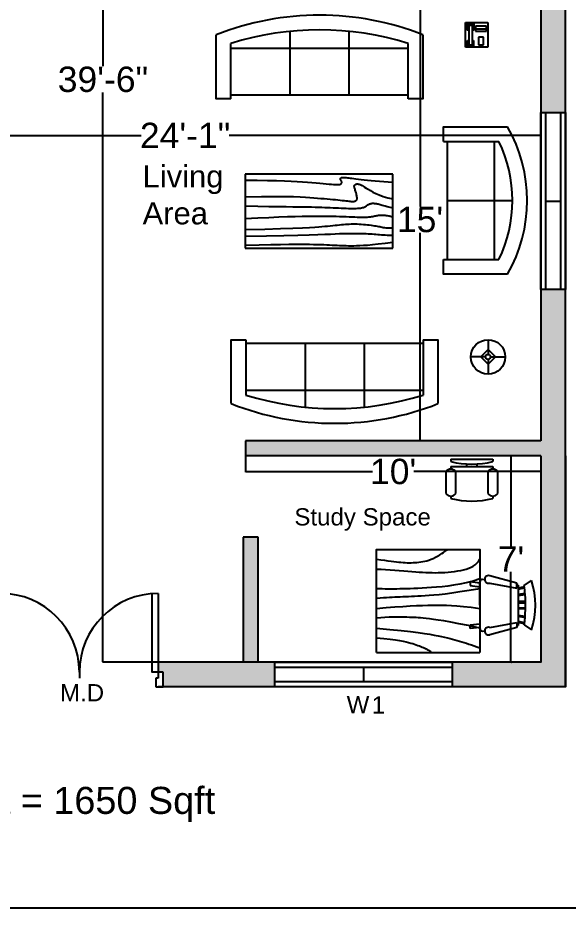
# Model space of a CAD drawing. Header units: inches. Extents: x 902 to 1873, y 899 to 1689.
# Drawn here: x 1276.8 to 1500.4, y 898.6 to 1260.7 of the extents above; entities that cross this region are included whole.
import ezdxf

# ---------------------------------------------------------------- set-up
doc = ezdxf.new("R2010")
doc.units = ezdxf.units.IN
doc.header["$MEASUREMENT"] = 0
for name, color, linetype in [('dim', 121, 'Continuous'), ('Door', 20, 'Continuous'), ('hatchs', 252, 'Continuous'), ('text', 20, 'Continuous'), ('window', 170, 'Continuous')]:
    doc.layers.add(name, color=color, linetype=linetype)
doc.styles.get("Standard").update_dxf_attribs({"font": 'arial.ttf'})
doc.dimstyles.get("Standard").update_dxf_attribs({"dimtxt": 10.320312, "dimasz": 0.18, "dimexe": 0.18, "dimexo": 0.0625, "dimgap": 0.09, "dimtad": 0, "dimtih": 1, "dimtoh": 1, "dimdec": 4, "dimzin": 0, "dimdsep": 46, "dimlunit": 4, "dimtxsty": 'Standard', "dimcen": 0.09, "dimclre": 3, "dimclrt": 6, "dimadec": 0, "dimazin": 0, "dimtfac": 1, "dimtdec": 4, "dimtofl": 0, "dimtmove": 0, "dimatfit": 3, "dimfxl": 1, "dimtolj": 1, "dimtzin": 0, "dimarcsym": 0})

# ---------------------------------------------------------------- blocks, each defined once
blk = doc.blocks.new('Door 2')
at = {"layer": 'Door'}
for p, q in [((112.49, -44.53), (112.49, -38.53)), ((112.49, -38.53), (114.49, -38.53)), ((114.49, -38.53), (114.49, -41.03)), ((146.49, -38.53), (146.49, -41.03)), ((146.49, -38.53), (146.49, -41.03)), ((180.49, -38.53), (178.49, -38.53)), ((178.49, -38.53), (178.49, -41.03)), ((180.49, -44.53), (180.49, -38.53)), ((114.49, -41.03), (115.49, -41.03)), ((115.49, -41.03), (115.49, -44.53)), ((178.49, -41.03), (177.49, -41.03)), ((177.49, -41.03), (177.49, -44.53)), ((115.49, -44.53), (112.49, -44.53)), ((115.49, -44.53), (112.49, -44.53)), ((177.49, -44.53), (180.49, -44.53)), ((177.49, -44.53), (180.49, -44.53))]:
    blk.add_line(p, q, dxfattribs=at)
for points in [[(114.49, -6.53), (114.49, -38.53), (116.99, -38.53), (116.99, -6.62)], [(178.49, -6.53), (178.49, -38.53), (175.99, -38.53), (175.99, -6.62)]]:
    blk.add_lwpolyline(points, dxfattribs=at)
for centre, start, end in [((114.49, -38.53), 0, 90), ((178.49, -38.53), 90, 180)]:
    blk.add_arc(centre, 32, start, end, dxfattribs=at)
blk = doc.blocks.new('windoe')
at = {"layer": 'window'}
for p, q in [((306.82, -71.4), (378.82, -71.4)), ((306.82, -81.4), (306.82, -71.4)), ((378.82, -71.4), (378.82, -81.4)), ((306.82, -73.4), (378.82, -73.4)), ((342.82, -73.4), (342.82, -79.4)), ((378.82, -79.4), (306.82, -79.4)), ((378.82, -81.4), (306.82, -81.4))]:
    blk.add_line(p, q, dxfattribs=at)
blk = doc.blocks.new('Sofa - Roundback Loveseat 5 ft.')
at = {"linetype": 'Continuous'}
for p, q in [((0, -32.44198), (0, -5.99998)), ((-24, -33.99998), (-24, -11.46958)), ((-23.9998, -13.38178), (23.99986, -13.38178)), ((24.00004, -33.99998), (24.00004, -11.46958)), ((-24, -32.44198), (24.00004, -32.44198))]:
    blk.add_line(p, q, dxfattribs=at)
for points in [[(-24, -33.99998), (-30, -33.99998), (-30, -7.99998)], [(30.00004, -7.99998), (30.00004, -33.99998), (24.00004, -33.99998)]]:
    blk.add_lwpolyline(points, dxfattribs=at)
for centre, radius, start, end in [((0, -60.24998), 60.24998, 60.13715, 119.8628), ((0, -61.38438), 55.38444, 64.32083, 115.6792)]:
    blk.add_arc(centre, radius, start, end, dxfattribs=at)
blk = doc.blocks.new('Sofa - Roundback 7 ft.')
at = {"linetype": 'Continuous'}
for p, q in [((-12.00002, -32.4421), (-12.00003, -6.5971)), ((11.99997, -32.4421), (11.99998, -6.5971)), ((-36.000027, -34), (-36.000027, -11.4696)), ((-35.999844, -13.3819), (35.9998, -13.3819)), ((35.99998, -34), (35.99998, -11.4696)), ((-36.000027, -32.4421), (35.99998, -32.4421))]:
    blk.add_line(p, q, dxfattribs=at)
for points in [[(-36.000027, -34), (-42.000027, -34), (-42.000027, -8)], [(41.99998, -8), (41.99998, -34), (35.99998, -34)]]:
    blk.add_lwpolyline(points, dxfattribs=at)
for centre, radius, start, end in [((0, -114.25), 114.25, 68.43141, 111.5686), ((-0.00001, -127.1968), 121.1968, 72.72033, 107.2797)]:
    blk.add_arc(centre, radius, start, end, dxfattribs=at)
blk = doc.blocks.new('Table - Rectangular Woodgrain 60 x 30 in.')
at = {"linetype": 'Continuous'}
for p, q in [((0, 0), (0, -30)), ((60, 0), (0, 0)), ((60, -30), (60, 0)), ((0, -30), (60, -30))]:
    blk.add_line(p, q, dxfattribs=at)
for points in [[(0, -2.4), (4.8155, -2.418), (9.0302, -2.4688), (12.709, -2.5477), (15.9167, -2.65), (18.7181, -2.7711), (21.1781, -2.9063), (23.3616, -3.0508), (25.3333, -3.2), (27.1477, -3.3495), (28.8172, -3.4958), (30.3437, -3.636), (31.7291, -3.7667), (32.9756, -3.8849), (34.0849, -3.9875), (35.059, -4.0714), (35.9, -4.1334), (36.6114, -4.1711), (37.2041, -4.1854), (37.6906, -4.1779), (38.0833, -4.15), (38.3948, -4.1034), (38.6375, -4.0396), (38.8239, -3.9602), (38.9666, -3.8667), (39.0764, -3.7608), (39.1573, -3.6448), (39.2116, -3.521), (39.2416, -3.3917), (39.2498, -3.2593), (39.2385, -3.1261), (39.21, -2.9944), (39.1666, -2.8667), (39.111, -2.7447), (39.0468, -2.6281), (38.978, -2.5163), (38.9083, -2.4083), (38.8418, -2.3035), (38.7823, -2.201), (38.7337, -2.1001), (38.7, -2), (38.6844, -1.9003), (38.6875, -1.8021), (38.7094, -1.707), (38.75, -1.6167), (38.8094, -1.5326), (38.8875, -1.4563), (38.9844, -1.3893), (39.1, -1.3333), (39.2351, -1.2896), (39.3937, -1.2583), (39.5804, -1.2396), (39.8, -1.2333), (40.057, -1.2396), (40.3562, -1.2583), (40.7023, -1.2896), (41.1, -1.3333), (41.5547, -1.3895), (42.0755, -1.4573), (42.6721, -1.5361), (43.3542, -1.625), (44.1316, -1.7233), (45.014, -1.8302), (46.0114, -1.9449), (47.1333, -2.0667), (48.3862, -2.1947), (49.7625, -2.3281), (51.2513, -2.4663), (52.8416, -2.6083), (54.5226, -2.7535), (56.2833, -2.9011), (58.1127, -3.0501), (60, -3.2)], [(0, -9.2), (6.5759, -9.0858), (11.9385, -9.0365), (16.2527, -9.0418), (19.6833, -9.0917), (22.3952, -9.1759), (24.5531, -9.2844), (26.322, -9.4069), (27.8666, -9.5333), (29.3241, -9.6553), (30.7203, -9.7719), (32.0532, -9.8837), (33.3208, -9.9917), (34.5213, -10.0965), (35.6526, -10.199), (36.7128, -10.2999), (37.7, -10.4), (38.6129, -10.4996), (39.4531, -10.5969), (40.223, -10.6895), (40.925, -10.775), (41.5613, -10.8512), (42.1344, -10.9156), (42.6465, -10.966), (43.1, -11), (43.4976, -11.0158), (43.8437, -11.0136), (44.143, -10.9942), (44.4, -10.9583), (44.6195, -10.9069), (44.8062, -10.8406), (44.9648, -10.7603), (45.1, -10.6667), (45.2155, -10.5598), (45.3114, -10.4365), (45.3871, -10.2929), (45.4416, -10.125), (45.4743, -9.929), (45.4844, -9.7011), (45.4709, -9.4371), (45.4333, -9.1333), (45.3716, -8.7883), (45.2896, -8.4104), (45.1919, -8.0107), (45.0833, -7.6), (44.9685, -7.1893), (44.8521, -6.7896), (44.7388, -6.4117), (44.6333, -6.0667), (44.54, -5.7628), (44.4614, -5.4979), (44.4001, -5.2675), (44.3583, -5.0667), (44.3384, -4.8909), (44.3427, -4.7354), (44.3736, -4.5956), (44.4333, -4.4667), (44.5236, -4.3453), (44.6427, -4.2333), (44.7884, -4.1339), (44.9583, -4.05), (45.1501, -3.9849), (45.3614, -3.9417), (45.59, -3.9234), (45.8333, -3.9333), (46.0915, -3.9749), (46.3734, -4.0531), (46.6906, -4.1736), (47.0542, -4.3417), (47.4756, -4.5629), (47.9661, -4.8427), (48.5372, -5.1866), (49.2, -5.6), (49.9676, -6.0844), (50.8594, -6.625), (51.8965, -7.2031), (53.1, -7.8), (54.491, -8.3969), (56.0906, -8.975), (57.9199, -9.5156), (60, -10)], [(0, -12.8), (5.1847, -12.9322), (9.6213, -13.0323), (13.3963, -13.1059), (16.5958, -13.1583), (19.3063, -13.1952), (21.614, -13.2219), (23.6054, -13.2439), (25.3666, -13.2667), (26.9728, -13.2947), (28.4531, -13.3281), (29.8256, -13.3663), (31.1083, -13.4083), (32.3191, -13.4535), (33.476, -13.501), (34.597, -13.5501), (35.7, -13.6), (36.7984, -13.6497), (37.8875, -13.6979), (38.9578, -13.743), (40, -13.7833), (41.0047, -13.8174), (41.9625, -13.8438), (42.864, -13.8607), (43.7, -13.8667), (44.4631, -13.8604), (45.1552, -13.8417), (45.7801, -13.8104), (46.3416, -13.7667), (46.8439, -13.7104), (47.2906, -13.6417), (47.6858, -13.5604), (48.0333, -13.4667), (48.3375, -13.3608), (48.6042, -13.2448), (48.8396, -13.121), (49.05, -12.9917), (49.2417, -12.8593), (49.4208, -12.7261), (49.5937, -12.5944), (49.7667, -12.4667), (49.9452, -12.3451), (50.1323, -12.2313), (50.3303, -12.1268), (50.5416, -12.0333), (50.7686, -11.9524), (51.0135, -11.8854), (51.2788, -11.8341), (51.5666, -11.8), (51.8785, -11.7843), (52.2116, -11.7865), (52.562, -11.8059), (52.926, -11.8417), (53.2998, -11.8931), (53.6795, -11.9594), (54.0614, -12.0397), (54.4416, -12.1333), (54.8223, -12.2401), (55.2293, -12.3625), (55.6942, -12.5037), (56.2489, -12.6667), (56.9251, -12.8547), (57.7545, -13.0708), (58.7689, -13.3182), (60, -13.6)], [(0, -18), (5.124, -17.7273), (9.6609, -17.5057), (13.6705, -17.3303), (17.2125, -17.1958), (20.3467, -17.0973), (23.1328, -17.0297), (25.6307, -16.9878), (27.9, -16.9667), (29.9928, -16.9617), (31.9302, -16.9703), (33.7254, -16.9907), (35.3917, -17.0208), (36.9423, -17.0588), (38.3906, -17.1026), (39.7499, -17.1503), (41.0333, -17.2), (42.2519, -17.2496), (43.4073, -17.2969), (44.4986, -17.3395), (45.525, -17.375), (46.4858, -17.4012), (47.3802, -17.4156), (48.2074, -17.416), (48.9667, -17.4), (49.6583, -17.3662), (50.2872, -17.3167), (50.8595, -17.2547), (51.3812, -17.1833), (51.8584, -17.1057), (52.2971, -17.025), (52.7034, -16.9443), (53.0833, -16.8667), (53.443, -16.7951), (53.789, -16.7313), (54.128, -16.6768), (54.4666, -16.6334), (54.8115, -16.6024), (55.1693, -16.5854), (55.5465, -16.5841), (55.95, -16.6), (56.3828, -16.6337), (56.8346, -16.6823), (57.2915, -16.7418), (57.7396, -16.8084), (58.165, -16.878), (58.5539, -16.9469), (58.8924, -17.0111), (59.1666, -17.0667), (59.3679, -17.1107), (59.5078, -17.1438), (59.6032, -17.1675), (59.6708, -17.1833), (59.7275, -17.193), (59.7901, -17.1979), (59.8753, -17.1998), (60, -17.2)], [(0, -22.4), (8.0098, -22.2501), (14.4094, -22.1011), (19.4168, -21.9535), (23.25, -21.8083), (26.1269, -21.6663), (28.2656, -21.5281), (29.884, -21.3947), (31.2, -21.2667), (32.3967, -21.1448), (33.5172, -21.0292), (34.5697, -20.9198), (35.5625, -20.8167), (36.5037, -20.7198), (37.4015, -20.6292), (38.2642, -20.5448), (39.1, -20.4667), (39.9164, -20.3951), (40.7187, -20.3313), (41.5117, -20.2768), (42.3, -20.2333), (43.0883, -20.2024), (43.8812, -20.1854), (44.6836, -20.1841), (45.5, -20.2), (46.3328, -20.234), (47.1747, -20.2844), (48.0163, -20.3488), (48.8479, -20.425), (49.66, -20.5106), (50.4429, -20.6031), (51.1872, -20.7004), (51.8833, -20.8), (52.5246, -20.8999), (53.1166, -20.9995), (53.6681, -21.0983), (54.1875, -21.1958), (54.6834, -21.2919), (55.1646, -21.3859), (55.6394, -21.4777), (56.1167, -21.5667), (56.6028, -21.6515), (57.0961, -21.7266), (57.5929, -21.7852), (58.0896, -21.8208), (58.5823, -21.8268), (59.0674, -21.7964), (59.5412, -21.723), (60, -21.6)], [(0, -25.2), (8.6355, -25.0504), (15.7026, -24.9031), (21.4049, -24.7606), (25.9458, -24.625), (29.529, -24.4988), (32.3578, -24.3844), (34.6359, -24.284), (36.5667, -24.2), (38.3213, -24.1341), (39.9417, -24.0854), (41.437, -24.0523), (42.8167, -24.0333), (44.0901, -24.0268), (45.2667, -24.0313), (46.3557, -24.0451), (47.3667, -24.0667), (48.309, -24.0947), (49.1928, -24.1287), (50.0284, -24.168), (50.826, -24.2125), (51.5959, -24.2617), (52.3483, -24.3151), (53.0935, -24.3725), (53.8417, -24.4334), (54.6009, -24.497), (55.3699, -24.561), (56.1454, -24.6226), (56.9239, -24.6792), (57.7021, -24.7279), (58.4764, -24.7662), (59.2435, -24.7911), (60, -24.8)], [(0, -28.8), (5.6867, -28.6681), (10.45, -28.5698), (14.407, -28.5012), (17.675, -28.4584), (20.3711, -28.4374), (22.6125, -28.4344), (24.5164, -28.4455), (26.2, -28.4667), (27.762, -28.4947), (29.2276, -28.5281), (30.6033, -28.5663), (31.8958, -28.6084), (33.1118, -28.6535), (34.2578, -28.7011), (35.3405, -28.7501), (36.3666, -28.8), (37.3443, -28.8497), (38.288, -28.8974), (39.2137, -28.9412), (40.1375, -28.9792), (41.0753, -29.0093), (42.0432, -29.0297), (43.0572, -29.0384), (44.1333, -29.0333), (45.2936, -29.0114), (46.5843, -28.9641), (48.0579, -28.8816), (49.7666, -28.7542), (51.7629, -28.5721), (54.0989, -28.3255), (56.8272, -28.0048), (60, -27.6)]]:
    blk.add_lwpolyline(points, dxfattribs=at)
blk = doc.blocks.new('Lamp - Table')
at = {"linetype": 'Continuous'}
for p, q in [((0, 7), (0, 1)), ((-1, 0), (-7, 0)), ((0, 3), (-3, 0)), ((-3, 0), (0, -3)), ((3, 0), (0, 3)), ((0, -3), (3, 0)), ((1, 0), (7, 0)), ((0, -1), (0, -7))]:
    blk.add_line(p, q, dxfattribs=at)
for radius in [7, 1]:
    blk.add_circle((0, 0), radius, dxfattribs=at)
blk = doc.blocks.new('Chair - Rocking')
at = {"linetype": 'Continuous'}
for p, q in [((-8, -4.5), (-10, -1.5)), ((8, -4.5), (10, -1.5)), ((-8.23428, -6.99939), (-8.3093, -7.47958)), ((-8.23041, -7), (8.23915, -7)), ((-7.5, -4.5), (-7, -7)), ((-6.5, -7), (-7.02225, -4.43)), ((-4.5, -7), (-4.96674, -4.19951)), ((-4, -7), (-4.40532, -4.16272)), ((-1.5, -4.05012), (-1.5, -7)), ((-1, -7), (-1, -4.05012)), ((1, -7), (1, -4.04655)), ((1.5, -4.05012), (1.5, -7)), ((4, -7), (4.40187, -4.18694)), ((4.5, -7), (4.96761, -4.19437)), ((6.5, -7), (7, -4.4057)), ((7.5, -4.5), (7, -7)), ((8.31071, -7.48854), (8.23449, -7.00073)), ((-9, -7.5), (-12, -18.49999)), ((-7, -7.5), (-9, -7.5)), ((-9, -18.49999), (-7, -7.5)), ((7, -7.5), (9, -7.5)), ((9, -18.49999), (7, -7.5)), ((9, -7.5), (12, -18.49999)), ((-10.36644, -20.64523), (-10.5, -21.49999)), ((10.5, -21.49999), (10.3575, -20.58798)), ((-9, -22.49999), (-9.5, -26.49999)), ((0, -22.49999), (-9.5, -22.49999)), ((-8, -26.49999), (-7.5, -22.49999)), ((0, -22.49999), (9.5, -22.49999)), ((8, -26.49999), (7.5, -22.49999)), ((9, -22.49999), (9.5, -26.49999)), ((-9.5, -26.49999), (-8, -26.49999)), ((9.5, -26.49999), (8, -26.49999))]:
    blk.add_line(p, q, dxfattribs=at)
for centre, radius, start, end in [((0, -34.08333), 34.08333, 72.93847, 107.0615), ((0, -68.25004), 64.25, 93.92211, 97.15267), ((0, -68.25004), 64.25, 82.84733, 93.92211), ((-10.5, -18.99999), 1.58114, 161.5651, 18.43495), ((-9.5, -21.49999), 1, 180, 270), ((10.5, -18.99999), 1.58114, 161.5651, 18.43495), ((9.5, -21.49999), 1, 270, 0)]:
    blk.add_arc(centre, radius, start, end, dxfattribs=at)
blk = doc.blocks.new('Table - Square Woodgrain 42 x 42 in.')
at = {"linetype": 'Continuous'}
blk.add_line((0, -42), (42, -42), dxfattribs=at)
for points in [[(0, -4), (1.704, -4.2172), (3.2358, -4.4188), (4.615, -4.604), (5.8615, -4.7721), (6.9951, -4.9224), (8.0357, -5.0541), (9.0031, -5.1667), (9.9171, -5.2594), (10.7951, -5.3316), (11.6445, -5.3836), (12.4702, -5.4157), (13.277, -5.4283), (14.0698, -5.4217), (14.8535, -5.3964), (15.6331, -5.3526), (16.4133, -5.2908), (17.1986, -5.2103), (17.9913, -5.1062), (18.793, -4.9727), (19.6056, -4.8038), (20.4307, -4.5937), (21.2701, -4.3365), (22.1256, -4.0262), (22.9989, -3.6571), (23.888, -3.2272), (24.7756, -2.7516), (25.6408, -2.2491), (26.4624, -1.7387), (27.2195, -1.2395), (27.891, -0.7703), (28.456, -0.3501), (28.8934, 0.002)], [(0, -42), (0, 0), (42, 0), (42, -42)], [(0, -8), (1.8203, -8.1001), (3.6741, -8.2149), (5.5411, -8.3408), (7.4011, -8.4741), (9.2339, -8.6112), (11.0193, -8.7484), (12.7371, -8.8821), (14.3671, -9.0086), (15.8954, -9.1246), (17.3337, -9.2278), (18.6997, -9.3159), (20.0116, -9.387), (21.2871, -9.4389), (22.5442, -9.4696), (23.8008, -9.477), (25.0749, -9.459), (26.3791, -9.4137), (27.7049, -9.3403), (29.0383, -9.2382), (30.3655, -9.1068), (31.6728, -8.9455), (32.9461, -8.7535), (34.1717, -8.5304), (35.3358, -8.2756), (36.4268, -7.9863), (37.443, -7.6521), (38.3849, -7.2603), (39.253, -6.7986), (40.048, -6.2542), (40.7705, -5.6147), (41.421, -4.8674), (42, -4)], [(42, -12), (39.1784, -12.8621), (36.4519, -13.5654), (33.8246, -14.1294), (31.3004, -14.5731), (28.8832, -14.9161), (26.577, -15.1775), (24.3858, -15.3768), (22.3136, -15.5332), (20.3622, -15.6632), (18.5254, -15.7718), (16.7947, -15.8612), (15.1618, -15.9338), (13.6183, -15.9916), (12.1558, -16.0369), (10.7659, -16.0718), (9.4403, -16.0987), (8.1703, -16.1191), (6.9461, -16.1325), (5.7577, -16.1377), (4.595, -16.1335), (3.4479, -16.1188), (2.3064, -16.0924), (1.1604, -16.0532), (0, -16)], [(42, -16), (37.6529, -16.7365), (33.8802, -17.329), (30.6179, -17.7961), (27.8015, -18.1561), (25.3668, -18.4275), (23.2497, -18.6288), (21.3859, -18.7785), (19.7111, -18.8949), (18.1693, -18.9939), (16.7375, -19.0795), (15.401, -19.1534), (14.1449, -19.217), (12.9544, -19.2717), (11.8148, -19.3191), (10.7113, -19.3606), (9.6291, -19.3976), (8.5534, -19.4323), (7.47, -19.4689), (6.3643, -19.5122), (5.222, -19.5672), (4.0288, -19.6386), (2.7703, -19.7313), (1.4321, -19.8501), (0, -20)], [(0, -24), (3.9243, -23.6805), (7.4766, -23.4138), (10.6891, -23.1954), (13.5943, -23.0205), (16.2247, -22.8847), (18.6125, -22.7832), (20.7903, -22.7116), (22.7903, -22.6651), (24.6563, -22.642), (26.4764, -22.6507), (28.35, -22.7024), (30.3766, -22.8084), (32.6555, -22.98), (35.2861, -23.2283), (38.3678, -23.5645), (42, -24)], [(42, -32), (37.392, -31.017), (33.4585, -30.2231), (30.1291, -29.5949), (27.3334, -29.109), (25.0009, -28.742), (23.0612, -28.4707), (21.4439, -28.2716), (20.0786, -28.1215), (18.8998, -28.0002), (17.8609, -27.9014), (16.9206, -27.8219), (16.0371, -27.7588), (15.1691, -27.709), (14.2748, -27.6693), (13.3128, -27.6368), (12.2415, -27.6083), (11.0295, -27.5824), (9.6867, -27.5643), (8.233, -27.5608), (6.6884, -27.5787), (5.0728, -27.6248), (3.4062, -27.7058), (1.7086, -27.8286), (0, -28)], [(0, -32), (5.4026, -32.5358), (9.9494, -33.019), (13.7424, -33.4553), (16.8834, -33.8505), (19.4743, -34.2106), (21.6171, -34.5413), (23.4136, -34.8486), (24.9657, -35.1382), (26.3614, -35.4156), (27.6332, -35.6841), (28.7995, -35.9467), (29.8788, -36.2064), (30.8897, -36.4661), (31.8507, -36.7288), (32.7802, -36.9973), (33.6968, -37.2747), (34.6175, -37.5635), (35.5531, -37.8651), (36.5128, -38.1805), (37.506, -38.5108), (38.5421, -38.8568), (39.6302, -39.2197), (40.7797, -39.6004), (42, -40)], [(0, -36), (3.0098, -36.2857), (5.5354, -36.5643), (7.6368, -36.8359), (9.374, -37.1009), (10.807, -37.3597), (11.9957, -37.6126), (13.0002, -37.8599), (13.8804, -38.102), (14.6874, -38.3393), (15.4365, -38.5729), (16.1338, -38.8041), (16.7858, -39.0341), (17.3987, -39.264), (17.9787, -39.4952), (18.5322, -39.7288), (19.0655, -39.9662), (19.5832, -40.2081), (20.0842, -40.4544), (20.5657, -40.7046), (21.0249, -40.9581), (21.459, -41.2144), (21.8653, -41.4731), (22.2409, -41.7335), (22.5831, -41.9951)]]:
    blk.add_lwpolyline(points, dxfattribs=at)
blk = doc.blocks.new('*D44')
at = {"layer": 'Defpoints', "color": 0, "transparency": 16777216}
for p in [(1489.31, 1212.84), (1200.31, 1208.61), (1489.31, 1208.61)]:
    blk.add_point(p, dxfattribs=at)
at = {"layer": 'hatchs', "color": 3, "lineweight": -2, "transparency": 16777216}
for p, q in [((1200.31, 1208.67), (1200.31, 1213.02)), ((1489.31, 1208.67), (1489.31, 1213.02))]:
    blk.add_line(p, q, dxfattribs=at)
at = {"layer": 'hatchs', "color": 0, "lineweight": -2, "transparency": 16777216}
for p, q in [((1200.49, 1212.84), (1326.91, 1212.84)), ((1489.13, 1212.84), (1362.72, 1212.84))]:
    blk.add_line(p, q, dxfattribs=at)
at = {"layer": 'hatchs', "color": 0, "transparency": 16777216}
for points in [[(1200.49, 1212.87), (1200.49, 1212.81), (1200.31, 1212.84)], [(1489.13, 1212.87), (1489.13, 1212.81), (1489.31, 1212.84)]]:
    blk.add_solid(points, dxfattribs=at)
at = {"layer": 'hatchs', "color": 6, "transparency": 16777216, "insert": (1344.81, 1212.84), "char_height": 10.32, "attachment_point": 5}
blk.add_mtext('\\A1;24\'-1"', dxfattribs=at)
blk = doc.blocks.new('*D49')
at = {"layer": 'Defpoints', "color": 0, "transparency": 16777216}
for p in [(1351.31, 1472.61), (1311.43, 998.61), (1351.31, 998.61)]:
    blk.add_point(p, dxfattribs=at)
at = {"layer": 'hatchs', "color": 3, "lineweight": -2, "transparency": 16777216}
for p, q in [((1351.25, 1472.61), (1311.25, 1472.61)), ((1351.25, 998.61), (1311.25, 998.61))]:
    blk.add_line(p, q, dxfattribs=at)
at = {"layer": 'hatchs', "color": 0, "lineweight": -2, "transparency": 16777216}
for p, q in [((1311.43, 1472.43), (1311.43, 1240.98)), ((1311.43, 998.79), (1311.43, 1230.25))]:
    blk.add_line(p, q, dxfattribs=at)
at = {"layer": 'hatchs', "color": 0, "transparency": 16777216}
for points in [[(1311.4, 1472.43), (1311.46, 1472.43), (1311.43, 1472.61)], [(1311.4, 998.79), (1311.46, 998.79), (1311.43, 998.61)]]:
    blk.add_solid(points, dxfattribs=at)
at = {"layer": 'hatchs', "color": 6, "transparency": 16777216, "insert": (1311.43, 1235.61), "char_height": 10.32, "attachment_point": 5}
blk.add_mtext('\\A1;39\'-6"', dxfattribs=at)
blk = doc.blocks.new('*D61')
at = {"layer": 'Defpoints', "color": 0, "transparency": 16777216}
for p in [(1477.18, 1082.61), (1477.18, 998.61), (1477.18, 998.61)]:
    blk.add_point(p, dxfattribs=at)
at = {"layer": 'hatchs', "color": 3, "lineweight": -2, "transparency": 16777216}
for p, q in [((1477.25, 1082.61), (1477.36, 1082.61)), ((1477.25, 998.61), (1477.36, 998.61))]:
    blk.add_line(p, q, dxfattribs=at)
at = {"layer": 'hatchs', "color": 0, "lineweight": -2, "transparency": 16777216}
for p, q in [((1477.18, 1082.43), (1477.18, 1045.86)), ((1477.18, 998.79), (1477.18, 1035.36))]:
    blk.add_line(p, q, dxfattribs=at)
at = {"layer": 'hatchs', "color": 0, "transparency": 16777216}
for points in [[(1477.15, 1082.43), (1477.21, 1082.43), (1477.18, 1082.61)], [(1477.15, 998.79), (1477.21, 998.79), (1477.18, 998.61)]]:
    blk.add_solid(points, dxfattribs=at)
at = {"layer": 'hatchs', "color": 6, "transparency": 16777216, "insert": (1477.18, 1040.61), "char_height": 10.32, "attachment_point": 5}
blk.add_mtext("\\A1;7'", dxfattribs=at)
blk = doc.blocks.new('*D62')
at = {"layer": 'Defpoints', "color": 0, "transparency": 16777216}
for p in [(1441.84, 1268.61), (1440.24, 1088.61), (1441.84, 1088.61)]:
    blk.add_point(p, dxfattribs=at)
at = {"layer": 'hatchs', "color": 3, "lineweight": -2, "transparency": 16777216}
for p, q in [((1441.78, 1268.61), (1440.06, 1268.61)), ((1441.78, 1088.61), (1440.06, 1088.61))]:
    blk.add_line(p, q, dxfattribs=at)
at = {"layer": 'hatchs', "color": 0, "lineweight": -2, "transparency": 16777216}
for p, q in [((1440.24, 1268.43), (1440.24, 1183.97)), ((1440.24, 1088.79), (1440.24, 1173.25))]:
    blk.add_line(p, q, dxfattribs=at)
at = {"layer": 'hatchs', "color": 0, "transparency": 16777216}
for points in [[(1440.21, 1268.43), (1440.27, 1268.43), (1440.24, 1268.61)], [(1440.21, 1088.79), (1440.27, 1088.79), (1440.24, 1088.61)]]:
    blk.add_solid(points, dxfattribs=at)
at = {"layer": 'hatchs', "color": 6, "transparency": 16777216, "insert": (1440.24, 1178.61), "char_height": 10.32, "attachment_point": 5}
blk.add_mtext("\\A1;15'", dxfattribs=at)
blk = doc.blocks.new('*D63')
at = {"layer": 'Defpoints', "color": 0, "transparency": 16777216}
for p in [(1369.31, 1082.61), (1489.31, 1082.61), (1489.31, 1076.13)]:
    blk.add_point(p, dxfattribs=at)
at = {"layer": 'hatchs', "color": 3, "lineweight": -2, "transparency": 16777216}
for p, q in [((1369.31, 1082.55), (1369.31, 1075.95)), ((1489.31, 1082.55), (1489.31, 1075.95))]:
    blk.add_line(p, q, dxfattribs=at)
at = {"layer": 'hatchs', "color": 0, "lineweight": -2, "transparency": 16777216}
for p, q in [((1369.49, 1076.13), (1420.95, 1076.13)), ((1489.13, 1076.13), (1437.67, 1076.13))]:
    blk.add_line(p, q, dxfattribs=at)
at = {"layer": 'hatchs', "color": 0, "transparency": 16777216}
for points in [[(1369.49, 1076.16), (1369.49, 1076.1), (1369.31, 1076.13)], [(1489.13, 1076.16), (1489.13, 1076.1), (1489.31, 1076.13)]]:
    blk.add_solid(points, dxfattribs=at)
at = {"layer": 'hatchs', "color": 6, "transparency": 16777216, "insert": (1429.31, 1076.13), "char_height": 10.32, "attachment_point": 5}
blk.add_mtext("\\A1;10'", dxfattribs=at)
blk = doc.blocks.new('Chair - Desk')
at = {"linetype": 'Continuous'}
for p, q in [((-8.5, 0), (-8.5, -1)), ((-8.5, 0), (8.5, 0)), ((8.5, 0), (8.5, -1)), ((-8.5, -3), (-8.5, -4)), ((-8.5, -3), (8.5, -3)), ((-2, -3), (-2, -1.9355)), ((2, -1.9576), (2, -3)), ((8.5, -3), (8.5, -4)), ((-10.5, -5), (-10.5, -14)), ((-6.5, -14), (-6.5, -5)), ((6.5, -5), (6.5, -14)), ((10.5, -14), (10.5, -5)), ((-8.5, -15), (-8.5, -16)), ((8.5, -15), (8.5, -16))]:
    blk.add_line(p, q, dxfattribs=at)
for centre, radius, start, end in [((0, 34.625), 36.625, 256.5803, 283.4197), ((-8.5, -6.5), 2.5, 36.8699, 143.1301), ((8.5, -6.5), 2.5, 36.8699, 143.1301), ((-8.5, -12.5), 2.5, 216.8699, 323.1301), ((8.5, -12.5), 2.5, 216.8699, 323.1301), ((0, 19.625), 36.625, 256.5803, 283.4197)]:
    blk.add_arc(centre, radius, start, end, dxfattribs=at)
blk = doc.blocks.new('Phone - Desk')
at = {"linetype": 'Continuous'}
for p, q in [((-4.5, -5), (-4.5, 5)), ((-4.5, 5), (4.5, 5)), ((-4, 4.5), (-4, 2)), ((-3.75, 4.5), (-3.75, 2.25)), ((-1.25, 4.5), (-3.75, 4.5)), ((-3.25, 4), (-3.25, -4)), ((-3.25, 4), (-1.75, 4)), ((-1.75, -4), (-1.75, 4)), ((-1.25, 2.25), (-1.25, 4.5)), ((-1, 2), (-1, 4.5)), ((4.5, 5), (4.5, -5)), ((-4, 2), (-3.25, 2)), ((-3.75, 2.25), (-3.25, 2.25)), ((-1.75, 2.25), (-1.25, 2.25)), ((-1.75, 2), (-1, 2)), ((4, 3.5), (-0.5, 3.5)), ((-0.5, 3.5), (-0.5, 1.5)), ((-0.5, 2.5), (4, 2.5)), ((-0.5, 1.5), (4, 1.5)), ((4, 1.5), (4, 3.5)), ((-3.75, -2.25), (-3.25, -2.25)), ((-3.75, -4.5), (-3.75, -2.25)), ((-1.75, -2.25), (-1.25, -2.25)), ((-1.25, -2.25), (-1.25, -4.5)), ((2.75, -1), (0.75, -1)), ((0.75, -1), (0.75, -4)), ((2.75, -4), (2.75, -1)), ((4.5, -5), (-4.5, -5)), ((-1.25, -4.5), (-3.75, -4.5)), ((-3.25, -4), (-1.75, -4)), ((0.75, -4), (2.75, -4))]:
    blk.add_line(p, q, dxfattribs=at)

msp = doc.modelspace()

# ---------------------------------------------------------------- hatches: boundary and pattern name
at = {"layer": 'hatchs'}
h = msp.add_hatch(color=256, dxfattribs=at)
h.dxf.hatch_style = 1
h.paths.add_polyline_path([(1277.25671, 1608.6124), (1083.31325, 1608.6124), (1083.31325, 1506.21971), (1093.31325, 1506.21971), (1093.31325, 1544.6124), (1120.37534, 1544.6124), (1120.37534, 1550.6124), (1093.31325, 1550.6124), (1093.31325, 1598.6124), (1237.31325, 1598.6124), (1237.31325, 1550.6124), (1232.41289, 1550.6124), (1232.41289, 1544.6124), (1237.31325, 1544.6124), (1237.31325, 1442.98763), (1243.31325, 1442.98763), (1243.31325, 1472.6124), (1249.4275, 1472.6124), (1249.4275, 1478.6124), (1243.31325, 1478.6124), (1243.31325, 1598.6124), (1277.25671, 1598.6124)])
h.paths.add_polyline_path([(1499.31325, 1608.6124), (1313.25671, 1608.6124), (1313.25671, 1606.6124), (1313.25671, 1600.6124), (1313.25671, 1598.6124), (1351.31325, 1598.6124), (1351.31325, 1544.6124), (1351.31403, 1478.6124), (1285.4275, 1478.6124), (1285.4275, 1472.6124), (1351.3141, 1472.6124), (1351.31432, 1453.87753), (1357.31325, 1453.87753), (1357.31325, 1544.6124), (1362.06097, 1544.6124), (1362.06097, 1550.6124), (1357.31325, 1550.6124), (1357.31325, 1598.6124), (1489.31325, 1598.6124), (1489.31325, 1550.6124), (1475.38408, 1550.6124), (1475.38408, 1544.6124), (1489.31325, 1544.6124), (1489.31325, 1514.40776), (1499.31325, 1514.40776), (1499.31325, 1544.6124)])
h.paths.add_polyline_path([(1499.31325, 1442.40776), (1489.31325, 1442.40776), (1489.31325, 1412.6124), (1357.31325, 1412.6124), (1357.31325, 1417.87753), (1351.31325, 1417.87753), (1351.31325, 1406.6124), (1489.31325, 1406.6124), (1489.31325, 1376.8998), (1499.31325, 1376.8998)])
h.paths.add_polyline_path([(1243.31325, 1400.6124), (1243.31325, 1406.98763), (1237.31325, 1406.98763), (1237.31325, 1400.6124), (1093.31325, 1400.6124), (1093.31325, 1434.21971), (1083.31325, 1434.21971), (1083.31325, 1367.55417), (1093.31325, 1367.55417), (1093.31325, 1394.6124), (1237.31325, 1394.6124), (1237.31325, 1305.5458), (1243.31325, 1305.5458)])
h.paths.add_polyline_path([(1093.31325, 1295.55417), (1083.31325, 1295.55417), (1083.31325, 1228.85144), (1085.31325, 1228.85144), (1091.31325, 1228.85144), (1093.31325, 1228.85144), (1093.31325, 1256.6124), (1194.31325, 1256.6124), (1194.31325, 1160.6124), (1191.95743, 1160.6124), (1191.95743, 1154.6124), (1209.96413, 1154.6124), (1209.96413, 1160.6124), (1200.31325, 1160.6124), (1200.31325, 1256.6124), (1243.31325, 1256.6124), (1243.31325, 1269.5458), (1237.31325, 1269.5458), (1237.31325, 1262.6124), (1093.31325, 1262.6124)])
h.paths.add_polyline_path([(1499.31325, 1304.8998), (1489.31325, 1304.8998), (1489.31325, 1274.6124), (1489.31325, 1256.6124), (1489.31325, 1222.15523), (1499.31325, 1222.15523)])
h.paths.add_polyline_path([(1489.31325, 1274.6124), (1345.31325, 1274.6124), (1345.31325, 1268.6124), (1489.31325, 1268.6124)])
h.paths.add_polyline_path([(1093.31325, 1192.85144), (1083.31325, 1192.85144), (1083.31325, 1111.1124), (1093.31325, 1111.1124), (1093.31325, 1154.6124), (1155.95743, 1154.6124), (1155.95743, 1160.6124), (1093.31325, 1160.6124)])
h.paths.add_polyline_path([(1255.31325, 1160.6124), (1245.96413, 1160.6124), (1245.96413, 1154.6124), (1249.31325, 1154.6124), (1249.31325, 998.6124), (1213.08862, 998.6124), (1213.08862, 988.6124), (1267.864, 988.6124), (1267.864, 994.6124), (1269.864, 994.6124), (1269.864, 998.6124), (1255.31325, 998.6124)])
h.paths.add_polyline_path([(1141.08862, 998.6124), (1093.31325, 998.6124), (1093.31325, 1034.71823), (1083.31325, 1034.71823), (1083.31325, 988.6124), (1141.08862, 988.6124)])
h.paths.add_polyline_path([(1499.31325, 1150.15523), (1489.31325, 1150.15523), (1489.31325, 1088.6124), (1369.31325, 1088.6124), (1369.31325, 1082.6124), (1489.31325, 1082.6124), (1489.31325, 998.6124), (1453.24634, 998.6124), (1453.24634, 988.6124), (1499.31325, 988.6124)])
h.paths.add_polyline_path([(1381.24634, 998.6124), (1333.864, 998.6124), (1333.864, 994.6124), (1335.864, 994.6124), (1335.864, 988.6124), (1381.24634, 988.6124)])
h = msp.add_hatch(color=256, dxfattribs=at)
h.dxf.hatch_style = 1
h.paths.add_polyline_path([(1374.42033, 1049.46189), (1368.42033, 1049.46189), (1368.42033, 998.6124), (1374.42033, 998.6124)])

# ---------------------------------------------------------------- linework, layer by layer
msp.add_lwpolyline([(1489.31325, 1394.6124), (1489.31325, 1256.6124)])
for p, q in [((1499.31325, 988.6124), (1499.31325, 1608.6124)), ((1489.31325, 1406.6124), (1489.31325, 1256.6124)), ((1489.31325, 1394.6124), (1489.31325, 1256.6124)), ((1489.31325, 1268.6124), (1489.31325, 1088.6124)), ((1489.31325, 1088.6124), (1369.31325, 1088.6124)), ((1369.31325, 1088.6124), (1369.31325, 1082.6124)), ((1489.31325, 1082.6124), (1369.31325, 1082.6124)), ((1374.42033, 1049.46189), (1368.42033, 1049.46189)), ((1368.42033, 1049.46189), (1368.42033, 998.6124)), ((1374.42033, 998.6124), (1374.42033, 1049.46189))]:
    msp.add_line(p, q, dxfattribs=at)
msp.add_lwpolyline([(901.89105, 1688.98062), (1692.90294, 1688.98062), (1692.90294, 898.60896), (901.89105, 898.60896)], close=True, dxfattribs=at)
for points in [[(1489.31325, 1082.6124), (1489.31325, 998.6124), (1333.864, 998.6124)], [(1499.31325, 1082.6124), (1499.31325, 988.6124), (1333.864, 988.6124)]]:
    msp.add_lwpolyline(points, dxfattribs=at)

# ---------------------------------------------------------------- block references
at = {"layer": 'dim'}
for name, p in [('Sofa - Roundback 7 ft.', (1399.43333, 1261.75521)), ('Phone - Desk', (1463.24857, 1253.7527)), ('Table - Rectangular Woodgrain 60 x 30 in.', (1369.20056, 1197.04266)), ('Lamp - Table', (1467.87771, 1122.78297)), ('Chair - Desk', (1461.28559, 1081.1929)), ('Table - Square Woodgrain 42 x 42 in.', (1422.58865, 1044.52138))]:
    msp.add_blockref(name, p, dxfattribs=at)
for name, p, rotation in [('Sofa - Roundback Loveseat 5 ft.', (1483.76696, 1186.38555), 270), ('Sofa - Roundback 7 ft.', (1405.52562, 1095.78297), 180), ('Chair - Rocking', (1487.08864, 1021.80219), 269.9999999999986)]:
    msp.add_blockref(name, p, dxfattribs=dict(at, rotation=rotation))
at = {"layer": 'Door'}
msp.add_blockref('Door 2', (1155.37311, 1033.13769), dxfattribs=at)
at = {"layer": 'window', "rotation": 90}
msp.add_blockref('windoe', (1417.91252, 843.33608), dxfattribs=at)
at = {"layer": 'window'}
msp.add_blockref('windoe', (1074.4272, 1070.01313), dxfattribs=at)

# ---------------------------------------------------------------- texts
at = {"layer": 'text', "attachment_point": 1}
for s, width, insert, char_height in [('Living Area', 30.230524, (1327.52903, 1200.69001), 9), ('Study Space ', 63.0618442, (1389.19112, 1061.2426), 7), ('M.D', 51.4708186, (1293.97459, 989.73279), 7), ('W', 235.8140628, (1410.432, 984.89559), 7), ('1', 26.2458068, (1420.59419, 984.74038), 7), ('Area = 1650 Sqft ', 227.1826607, (1241.28884, 947.94447), 11)]:
    msp.add_mtext_dynamic_manual_height_columns(s, width=width, gutter_width=1, heights=[0], dxfattribs=dict(at, insert=insert, char_height=char_height))

# ---------------------------------------------------------------- dimensions: what is measured, and where the dimension line sits
at = {"layer": 'hatchs'}
for base, p1, p2, picture, middle in [((1311.43104, 998.6124), (1351.3141, 1472.6124), (1351.3141, 998.6124), '*D49', (1311.43104, 1235.6124)), ((1440.2393, 1088.6124), (1441.84047, 1268.6124), (1441.84047, 1088.6124), '*D62', (1440.2393, 1178.6124)), ((1477.18276, 998.6124), (1477.18276, 1082.6124), (1477.18276, 998.6124), '*D61', (1477.18276, 1040.6124))]:
    dim = msp.add_linear_dim(base=base, p1=p1, p2=p2, angle=90, dimstyle='Standard', dxfattribs=at)
    dim.commit()
    dim.dimension.update_dxf_attribs({"geometry": picture, "text_midpoint": middle})
for base, p1, p2, picture, middle in [((1489.31325, 1212.84285), (1200.31325, 1208.6124), (1489.31325, 1208.6124), '*D44', (1344.81325, 1212.84285)), ((1489.31325, 1076.12901), (1369.31325, 1082.6124), (1489.31325, 1082.6124), '*D63', (1429.31325, 1076.12901))]:
    dim = msp.add_linear_dim(base=base, p1=p1, p2=p2, dimstyle='Standard', dxfattribs=at)
    dim.commit()
    dim.dimension.update_dxf_attribs({"geometry": picture, "text_midpoint": middle})

doc.saveas('drawing.dxf')
